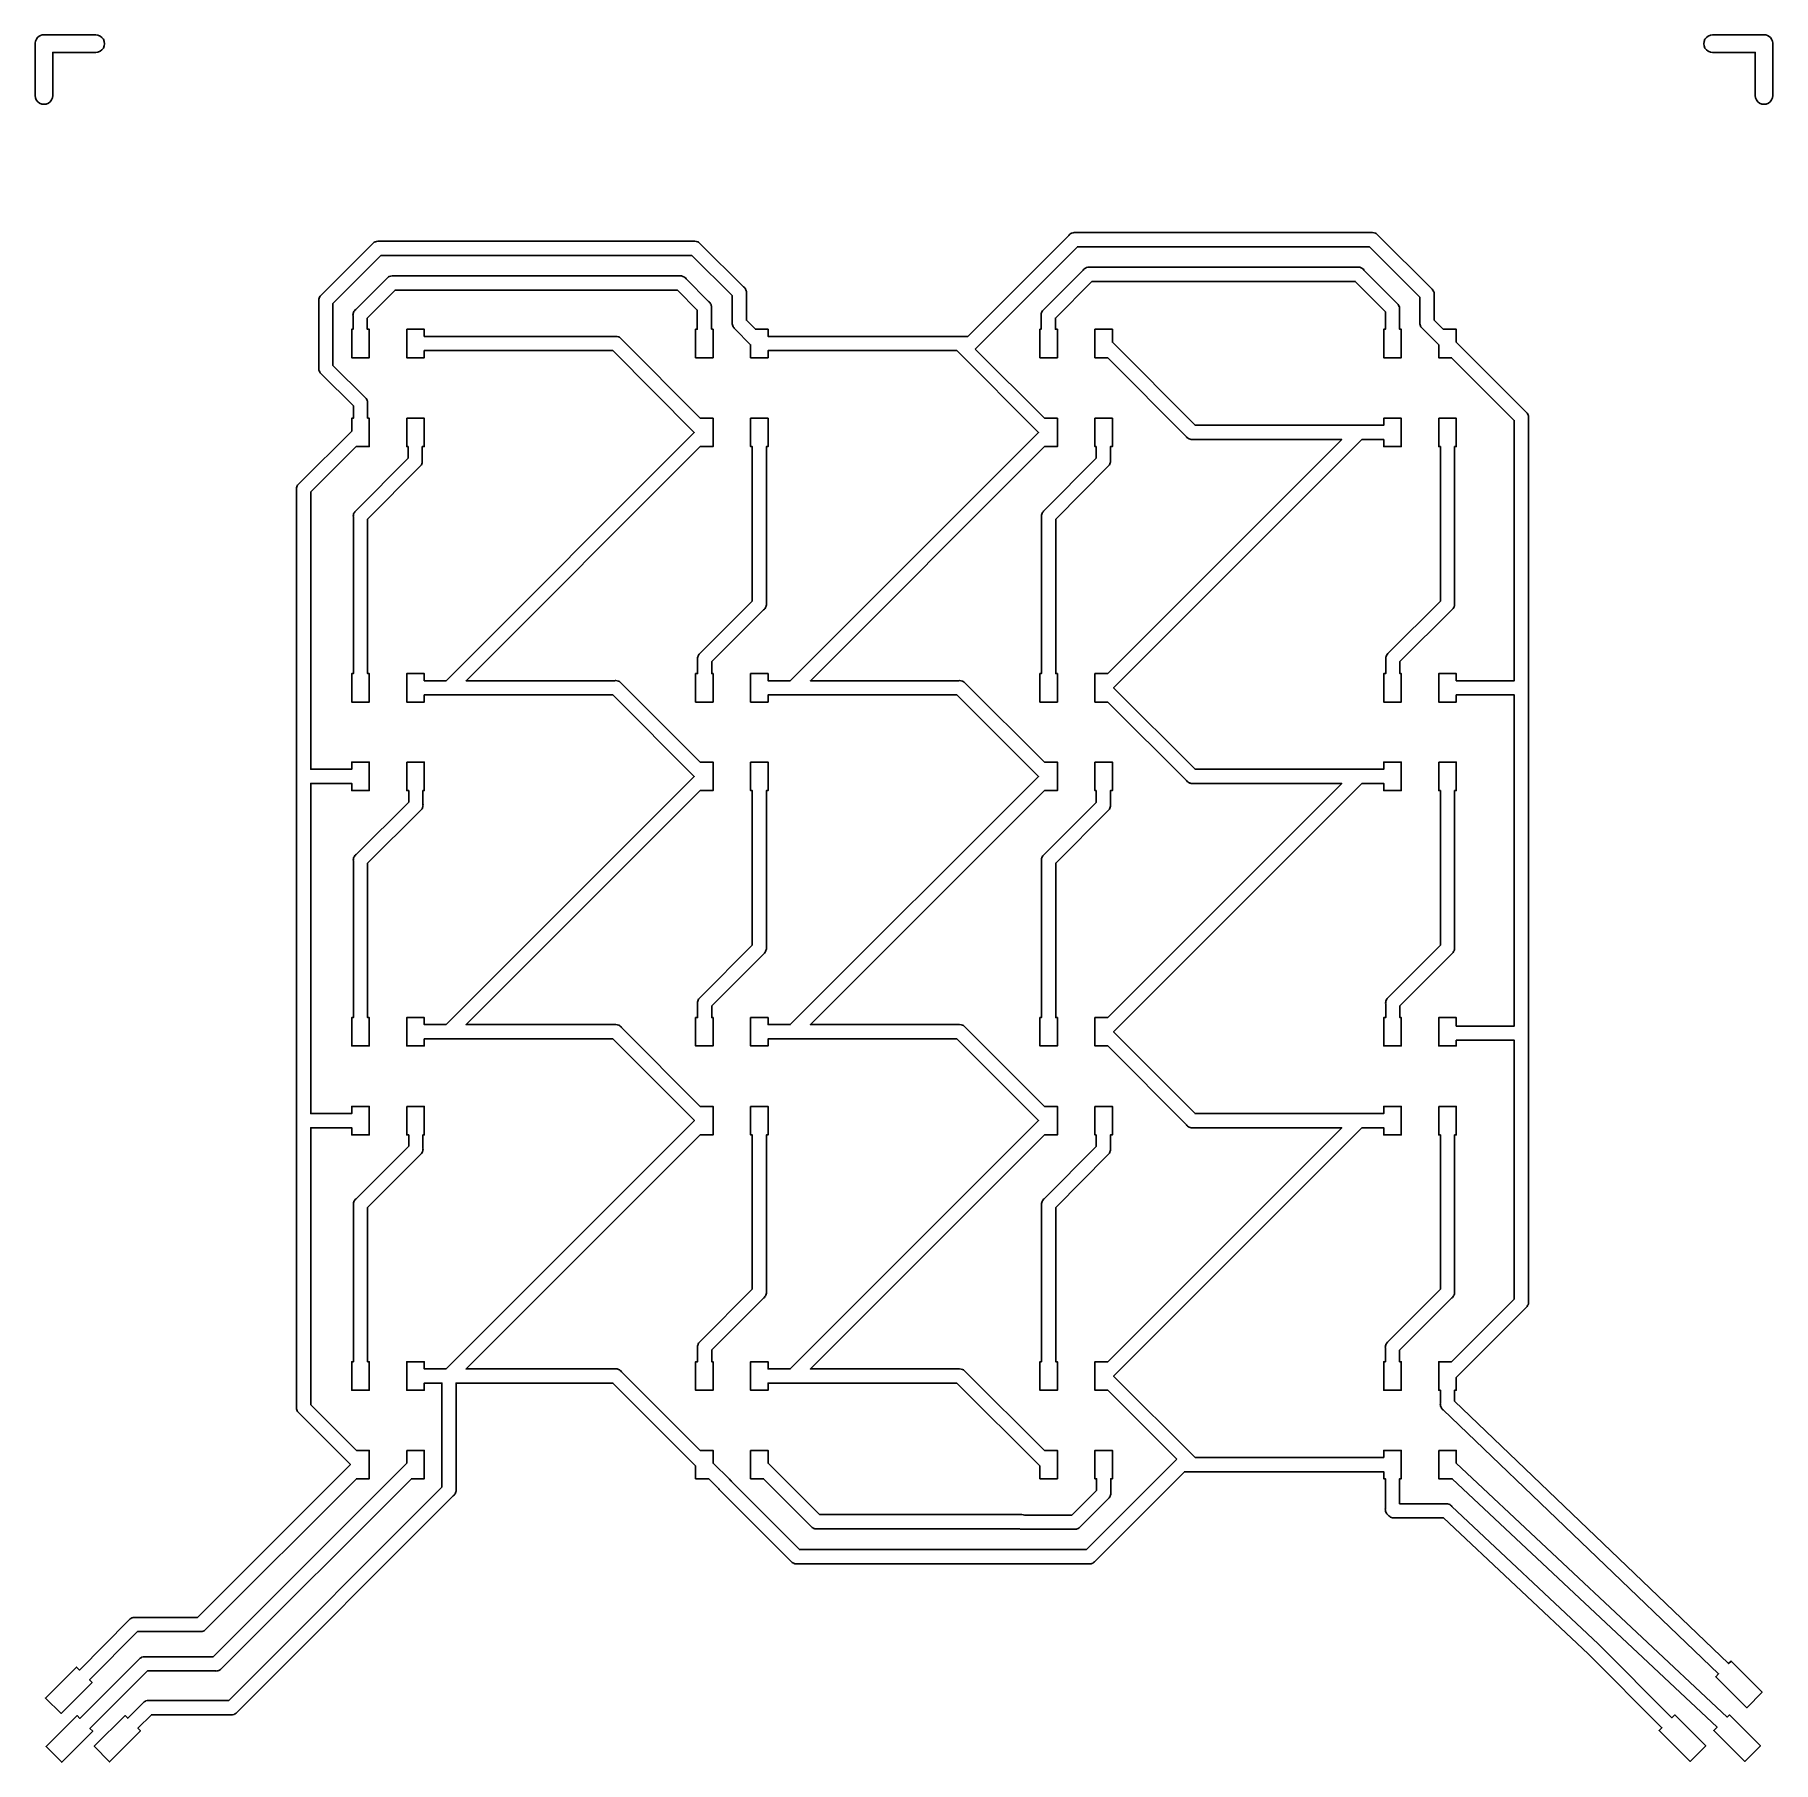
# Model space of a CAD drawing. Extents: x 54 to 155, y 99 to 199.
import ezdxf

# ---------------------------------------------------------------- set-up
doc = ezdxf.new("R2010")
doc.units = 0
doc.layers.add('WS2812B_4x4_32mil', color=7, linetype='CONTINUOUS')

msp = doc.modelspace()

# ---------------------------------------------------------------- linework, layer by layer
at = {"layer": 'WS2812B_4x4_32mil', "color": 7}
for points in [[(54.940831, 199.023179)], [(154.889768, 199.023179)], [(114.820896, 187.537058)], [(75.175772, 185.018347)], [(115.667872, 185.526328)], [(135.99583, 116.783754), (135.99583, 115.132693), (136.780796, 115.132693), (152.174688, 100.706184), (151.975732, 100.507228), (153.774589, 98.708374), (154.685128, 99.618395), (152.885755, 101.417768), (152.758631, 101.290643), (137.011788, 116.047366), (137.011788, 116.783754), (135.99583, 116.783754)]]:
    msp.add_lwpolyline(points, close=True, dxfattribs=at)
for points in [[(154.814319, 199.015942), (151.913205, 199.015942)], [(54.440604, 198.427866), (54.440604, 195.502461)], [(55.456562, 195.502461), (55.456562, 197.999985), (57.954083, 197.999985)], [(151.913205, 197.999985), (154.389538, 197.999985), (154.389538, 195.502461)], [(92.712686, 187.024944), (74.419228, 187.024944)], [(114.494818, 187.369625), (108.625926, 181.500733)], [(132.082891, 187.532923), (114.889626, 187.532923)], [(135.566917, 184.280408), (132.478732, 187.368593)], [(74.023903, 186.86113), (71.081964, 183.919707)], [(73.590855, 177.972784), (71.744457, 179.8197), (71.744457, 183.414829), (74.5293, 186.199672), (92.603648, 186.199672), (94.943039, 183.878882)], [(95.605016, 184.385313), (93.105425, 186.864747)], [(109.129769, 180.837208), (115.000212, 186.70765), (131.972303, 186.70765), (134.905974, 183.77398), (134.905974, 182.334792)], [(91.867776, 185.014214), (75.2445, 185.014214)], [(131.257619, 185.522193), (115.736603, 185.522193)], [(133.559803, 183.430331), (131.652943, 185.357863)], [(72.908727, 182.68619), (72.908727, 181.913628), (72.834313, 181.913628), (72.834313, 180.262565), (73.850271, 180.262565), (73.850271, 181.913628), (73.733999, 181.913628), (73.733999, 182.567853), (75.355088, 184.188942), (91.755638, 184.188942), (92.911123, 183.033456), (92.911123, 181.913628), (92.816037, 181.913628), (92.816037, 180.262565), (93.831995, 180.262565), (93.831995, 181.913628), (93.736396, 181.913628)], [(74.849692, 184.850916), (73.070991, 183.072215)], [(108.102958, 181.500733), (97.028183, 181.500733), (97.028183, 181.913628), (96.287662, 181.913628), (95.76883, 182.442279), (95.76883, 184.00394)], [(112.892332, 182.68619), (112.892332, 181.913628), (112.818434, 181.913628), (112.818434, 180.262565), (113.834391, 180.262565), (113.834391, 181.913628), (113.71812, 181.913628), (113.71812, 182.567853), (115.846672, 184.69692), (131.145996, 184.69692), (132.894728, 182.92907), (132.894728, 181.913628), (132.799642, 181.913628), (132.799642, 180.262565), (133.815602, 180.262565), (133.815602, 181.913628), (133.720517, 181.913628), (133.720517, 183.037591)], [(70.918666, 183.533685), (70.918666, 179.706011)], [(76.030501, 181.913628), (76.030501, 180.262565), (77.046458, 180.262565), (77.046458, 180.674944), (88.00858, 180.674944), (92.740589, 175.923814), (78.315114, 161.498336), (77.046458, 161.498336), (77.046458, 161.910716), (76.030501, 161.910716), (76.030501, 160.259652), (77.046458, 160.259652), (77.046458, 160.672548), (78.436553, 160.672548)], [(88.122268, 181.500733), (77.046458, 181.500733), (77.046458, 181.913628), (76.030501, 181.913628), (76.030501, 181.913628)], [(95.10272, 181.941534), (96.012225, 181.016008), (96.012225, 180.262565), (97.028183, 180.262565), (97.028183, 180.674944), (107.990823, 180.674944), (112.742469, 175.923295), (98.317511, 161.498336), (97.028183, 161.498336), (97.028183, 161.910716), (96.012225, 161.910716), (96.012225, 160.259652), (97.028183, 160.259652), (97.028183, 160.672548), (98.438949, 160.672548)], [(131.307744, 176.33619), (121.837005, 176.33619), (117.030579, 181.16277), (117.030579, 181.913628), (116.014621, 181.913628), (116.014621, 180.262565), (116.761863, 180.262565), (121.332125, 175.673182)], [(135.067203, 181.940499), (135.99583, 181.011875), (135.99583, 180.262565), (136.745138, 180.262565), (140.38781, 176.619895), (140.38781, 161.498336), (137.011788, 161.498336), (137.011788, 161.910716), (135.99583, 161.910716), (135.99583, 160.259652), (137.011788, 160.259652), (137.011788, 160.672548), (140.38781, 160.672548), (140.38781, 141.432379), (137.011788, 141.432379), (137.011788, 141.929507), (135.99583, 141.929507), (135.99583, 140.278444), (137.011788, 140.278444), (137.011788, 140.606591), (140.38781, 140.606591), (140.38781, 125.569265), (136.745654, 121.927111), (135.99583, 121.927111), (135.99583, 120.276048), (136.090916, 120.276048), (136.090916, 119.531907)], [(141.051335, 177.124257), (137.011788, 181.163804), (137.011788, 181.913628), (136.261964, 181.913628), (135.731247, 182.444345)], [(71.080414, 179.315854), (72.929912, 177.466871), (72.929912, 176.74857), (72.834313, 176.74857), (72.834313, 176.000294), (69.792121, 172.977223)], [(64.384183, 106.415914), (73.100963, 115.132693), (73.850271, 115.132693), (73.850271, 116.783754), (73.100447, 116.783754), (70.453063, 119.431138), (70.453063, 135.526797), (72.834313, 135.526797), (72.834313, 135.113902), (73.850271, 135.113902), (73.850271, 136.764963), (72.834313, 136.764963), (72.834313, 136.35207), (70.453063, 136.35207), (70.453063, 155.529194), (72.834313, 155.529194), (72.834313, 155.116298), (73.850271, 155.116298), (73.850271, 156.767359), (72.834313, 156.767359), (72.834313, 156.354466), (70.453063, 156.354466), (70.453063, 172.470276), (73.097346, 175.097507), (73.850271, 175.097507), (73.850271, 176.74857), (73.755187, 176.74857)], [(76.030501, 176.74857), (76.030501, 175.097507), (76.104912, 175.097507), (76.104912, 174.421062), (73.09166, 171.388173)], [(76.930187, 174.311509), (76.930187, 175.097507), (77.046458, 175.097507), (77.046458, 176.74857), (76.030501, 176.74857), (76.030501, 176.74857)], [(88.121234, 161.498336), (79.482485, 161.498336), (93.081655, 175.097507), (93.831995, 175.097507), (93.831995, 176.74857), (93.084238, 176.74857)], [(96.012225, 176.74857), (96.012225, 175.097507), (96.107308, 175.097507), (96.107308, 166.124412)], [(96.932584, 166.012789), (96.932584, 175.097507), (97.028183, 175.097507), (97.028183, 176.74857), (96.012225, 176.74857), (96.012225, 176.74857)], [(108.102958, 161.498336), (99.485397, 161.498336), (113.084567, 175.097507), (113.834391, 175.097507), (113.834391, 176.74857), (113.085083, 176.74857)], [(116.014621, 176.74857), (116.014621, 175.097507), (116.08852, 175.097507), (116.08852, 174.421062), (113.075265, 171.388173)], [(116.914308, 174.308408), (116.914308, 175.097507), (117.030579, 175.097507), (117.030579, 176.74857), (116.014621, 176.74857), (116.014621, 176.74857)], [(131.305678, 156.354466), (121.837005, 156.354466), (117.106544, 161.085443), (131.531502, 175.510402), (132.799642, 175.510402), (132.799642, 175.097507), (133.815602, 175.097507), (133.815602, 176.74857), (132.799642, 176.74857), (132.799642, 176.33619), (131.417816, 176.33619)], [(135.99583, 176.74857), (135.99583, 175.097507), (136.090916, 175.097507), (136.090916, 166.124412), (133.079212, 163.112191)], [(136.916704, 166.012789), (136.916704, 175.097507), (137.011788, 175.097507), (137.011788, 176.74857), (135.99583, 176.74857), (135.99583, 176.74857)], [(121.729, 175.510402), (130.363616, 175.510402), (116.763929, 161.910716), (116.014621, 161.910716), (116.014621, 160.259652), (116.764445, 160.259652)], [(72.929912, 170.991298), (72.929912, 161.910716), (72.834313, 161.910716), (72.834313, 160.259652), (73.850271, 160.259652), (73.850271, 161.910716), (73.755187, 161.910716), (73.755187, 170.884845), (76.769471, 173.918767)], [(69.627791, 172.578282), (69.627791, 155.96741)], [(112.91352, 170.991298), (112.91352, 161.910716), (112.818434, 161.910716), (112.818434, 160.259652), (113.834391, 160.259652), (113.834391, 161.910716), (113.739308, 161.910716), (113.739308, 170.885361)], [(132.915916, 162.72617), (132.915916, 161.910716), (132.799642, 161.910716), (132.799642, 160.259652), (133.815602, 160.259652), (133.815602, 161.910716), (133.741704, 161.910716), (133.741704, 162.607829), (136.753406, 165.619534)], [(92.932309, 162.72617), (92.932309, 161.910716), (92.816037, 161.910716), (92.816037, 160.259652), (93.831995, 160.259652), (93.831995, 161.910716), (93.757584, 161.910716), (93.757584, 162.607829)], [(78.531639, 160.672548), (88.009614, 160.672548), (92.740589, 155.941571), (78.315114, 141.516612), (77.046458, 141.516612), (77.046458, 141.929507), (76.030501, 141.929507), (76.030501, 140.278444), (77.046458, 140.278444), (77.046458, 140.691339), (78.434486, 140.691339)], [(88.118651, 141.516612), (79.481969, 141.516612), (93.081655, 155.116298), (93.831995, 155.116298), (93.831995, 156.767359), (93.081655, 156.767359), (88.514492, 161.335041)], [(98.534035, 160.672548), (107.991338, 160.672548), (112.741953, 155.941055), (98.317511, 141.516612), (97.028183, 141.516612), (97.028183, 141.929507), (96.012225, 141.929507), (96.012225, 140.278444), (97.028183, 140.278444), (97.028183, 140.691339), (98.436883, 140.691339)], [(141.213598, 141.085629), (141.213598, 160.86685)], [(76.030501, 156.767359), (76.030501, 155.116298), (76.147288, 155.116298), (76.147288, 154.44192), (73.095795, 151.410065)], [(76.97256, 154.32875), (76.97256, 155.116298), (77.046458, 155.116298), (77.046458, 156.767359), (76.030501, 156.767359), (76.030501, 156.767359)], [(96.012225, 156.767359), (96.012225, 155.116298), (96.107308, 155.116298), (96.107308, 146.142169), (93.094056, 143.109279)], [(96.932584, 146.032615), (96.932584, 155.116298), (97.028183, 155.116298), (97.028183, 156.767359), (96.012225, 156.767359), (96.012225, 156.767359)], [(108.102958, 141.516612), (99.484881, 141.516612), (113.084567, 155.116298), (113.834391, 155.116298), (113.834391, 156.767359), (113.082501, 156.767359)], [(116.014621, 156.767359), (116.014621, 155.116298), (116.08852, 155.116298), (116.08852, 154.4197)], [(116.914308, 154.307562), (116.914308, 155.116298), (117.030579, 155.116298), (117.030579, 156.767359), (116.014621, 156.767359), (116.014621, 156.767359)], [(131.307744, 136.35207), (121.837521, 136.35207), (117.105512, 141.1032), (131.531502, 155.529194), (132.799642, 155.529194), (132.799642, 155.116298), (133.815602, 155.116298), (133.815602, 156.767359), (132.799642, 156.767359), (132.799642, 156.354466), (131.420914, 156.354466)], [(135.99583, 156.767359), (135.99583, 155.116298), (136.090916, 155.116298), (136.090916, 146.142169), (133.077661, 143.109279)], [(136.916704, 146.029514), (136.916704, 155.116298), (137.011788, 155.116298), (137.011788, 156.767359), (135.99583, 156.767359), (135.99583, 156.767359)], [(69.627791, 155.868191), (69.627791, 136.084385)], [(121.718665, 155.529194), (130.364131, 155.529194), (116.764445, 141.929507), (116.014621, 141.929507), (116.014621, 140.278444), (116.762379, 140.278444)], [(72.929912, 151.009571), (72.929912, 141.929507), (72.834313, 141.929507), (72.834313, 140.278444), (73.850271, 140.278444), (73.850271, 141.929507), (73.755187, 141.929507), (73.755187, 150.901568), (76.80823, 153.934976)], [(112.91352, 151.02094), (112.91352, 141.929507), (112.818434, 141.929507), (112.818434, 140.278444), (113.834391, 140.278444), (113.834391, 141.929507), (113.739308, 141.929507), (113.739308, 150.902602), (116.751526, 153.91482)], [(92.932309, 142.712404), (92.932309, 141.929507), (92.816037, 141.929507), (92.816037, 140.278444), (93.831995, 140.278444), (93.831995, 141.929507), (93.757584, 141.929507), (93.757584, 142.606468), (96.769801, 145.638323)], [(132.915916, 142.712404), (132.915916, 141.929507), (132.799642, 141.929507), (132.799642, 140.278444), (133.815602, 140.278444), (133.815602, 141.929507), (133.741704, 141.929507), (133.741704, 142.606468), (136.754957, 145.639357)], [(78.531639, 140.691339), (88.00858, 140.691339), (92.741107, 135.940209), (78.315114, 121.514216), (77.046458, 121.514216), (77.046458, 121.927111), (76.030501, 121.927111), (76.030501, 120.276048), (77.046458, 120.276048), (77.046458, 120.688943), (78.073269, 120.688943), (78.073269, 114.64745), (65.699863, 102.252859)], [(88.121234, 121.514216), (79.481969, 121.514216), (93.081655, 135.113902), (93.831995, 135.113902), (93.831995, 136.764963), (93.084238, 136.764963), (88.516042, 141.351247)], [(98.534035, 140.691339), (107.990823, 140.691339), (112.742469, 135.93969), (98.317511, 121.514216), (97.028183, 121.514216), (97.028183, 121.927111), (96.012225, 121.927111), (96.012225, 120.276048), (97.028183, 120.276048), (97.028183, 120.688943), (98.436883, 120.688943)], [(141.213598, 125.457126), (141.213598, 140.954888)], [(76.030501, 136.764963), (76.030501, 135.113902), (76.147288, 135.113902), (76.147288, 134.459161)], [(76.97256, 134.347541), (76.97256, 135.113902), (77.046458, 135.113902), (77.046458, 136.764963), (76.030501, 136.764963), (76.030501, 136.764963)], [(96.012225, 136.764963), (96.012225, 135.113902), (96.107308, 135.113902), (96.107308, 126.140807)], [(96.932584, 126.028669), (96.932584, 135.113902), (97.028183, 135.113902), (97.028183, 136.764963), (96.012225, 136.764963), (96.012225, 136.764963)], [(108.101926, 121.514216), (99.484881, 121.514216), (113.084567, 135.113902), (113.834391, 135.113902), (113.834391, 136.764963), (113.084567, 136.764963)], [(116.014621, 136.764963), (116.014621, 135.113902), (116.08852, 135.113902), (116.08852, 134.436942)], [(116.914308, 134.324285), (116.914308, 135.113902), (117.030579, 135.113902), (117.030579, 136.764963), (116.014621, 136.764963), (116.014621, 136.764963)], [(136.378753, 113.682652), (133.720517, 113.682652), (133.720517, 115.132693), (133.815602, 115.132693), (133.815602, 116.783754), (132.799642, 116.783754), (132.799642, 116.370861), (121.837005, 116.370861), (117.106028, 121.10132), (131.531502, 135.526797), (132.799642, 135.526797), (132.799642, 135.113902), (133.815602, 135.113902), (133.815602, 136.764963), (132.799642, 136.764963), (132.799642, 136.35207), (131.420914, 136.35207)], [(135.99583, 136.764963), (135.99583, 135.113902), (136.090916, 135.113902), (136.090916, 126.140807), (133.057508, 123.107399)], [(136.916704, 126.028669), (136.916704, 135.113902), (137.011788, 135.113902), (137.011788, 136.764963), (135.99583, 136.764963), (135.99583, 136.764963)], [(69.627791, 135.969665), (69.627791, 119.32055)], [(121.731069, 135.526797), (130.364131, 135.526797), (116.764445, 121.927111), (116.014621, 121.927111), (116.014621, 120.276048), (116.764445, 120.276048), (120.772986, 116.266991)], [(72.929912, 131.018543), (72.929912, 121.927111), (72.834313, 121.927111), (72.834313, 120.276048), (73.850271, 120.276048), (73.850271, 121.927111), (73.755187, 121.927111), (73.755187, 130.900206), (76.809781, 133.954283)], [(112.91352, 131.007177), (112.91352, 121.927111), (112.818434, 121.927111), (112.818434, 120.276048), (113.834391, 120.276048), (113.834391, 121.927111), (113.739308, 121.927111), (113.739308, 130.901756)], [(132.894728, 122.721377), (132.894728, 121.927111), (132.799642, 121.927111), (132.799642, 120.276048), (133.815602, 120.276048), (133.815602, 121.927111), (133.720517, 121.927111), (133.720517, 122.602521), (136.755991, 125.637995)], [(136.260413, 119.133482), (152.258402, 103.802635), (152.092521, 103.632619), (153.891378, 101.833764), (154.78073, 102.743785), (152.981357, 104.543158), (152.834595, 104.393296), (136.916704, 119.647662), (136.916704, 120.276048), (137.011788, 120.276048), (137.011788, 121.025874), (141.050819, 125.064903)], [(92.932309, 122.742046), (92.932309, 121.927111), (92.816037, 121.927111), (92.816037, 120.276048), (93.831995, 120.276048), (93.831995, 121.927111), (93.757584, 121.927111), (93.757584, 122.623709)], [(94.776642, 115.10892), (93.831995, 116.037031), (93.831995, 116.783754), (93.081655, 116.783754), (88.514492, 121.351436)], [(78.898542, 114.53583), (78.898542, 120.688943), (88.009614, 120.688943), (92.816037, 115.882001), (92.816037, 115.132693), (93.575164, 115.132693), (94.165309, 114.553401)], [(98.539718, 120.688943), (107.991338, 120.688943), (112.818434, 115.880967), (112.818434, 115.132693), (113.834391, 115.132693), (113.834391, 116.783754), (113.081983, 116.783754)], [(69.79057, 118.92626), (72.758864, 115.957966), (63.878786, 107.078404)], [(76.030501, 116.783754), (76.030501, 116.033414), (64.789326, 104.792756), (60.847963, 104.792756)], [(65.293688, 104.129231), (76.29715, 115.132693), (77.046458, 115.132693), (77.046458, 116.783754), (76.030501, 116.783754), (76.030501, 116.783754)], [(120.718209, 116.208079), (115.52628, 111.015631), (98.849778, 111.015631), (94.897049, 114.968363)], [(96.012225, 116.783754), (96.012225, 115.132693), (96.761533, 115.132693), (99.509686, 112.385056)], [(111.715142, 113.047549), (100.014048, 113.047549), (97.028183, 116.033414), (97.028183, 116.783754), (96.012225, 116.783754), (96.012225, 116.783754)], [(116.935496, 114.344627), (116.935496, 115.132693), (117.030579, 115.132693), (117.030579, 116.783754), (116.014621, 116.783754), (116.014621, 115.132693), (116.109705, 115.132693), (116.109705, 114.456765), (114.679301, 113.026361), (111.927015, 113.026361)], [(116.030123, 110.352106), (121.22309, 115.54507), (121.622031, 115.54507)], [(121.718149, 115.54507), (132.799642, 115.54507), (132.799642, 115.132693), (132.894728, 115.132693), (132.894728, 113.412386)], [(94.28158, 114.416974), (98.345932, 110.352106)], [(66.203709, 101.58985), (78.735243, 114.142056)], [(115.184698, 112.364387), (116.772198, 113.952403)], [(145.253145, 105.548265), (136.766842, 113.529173)], [(133.056473, 113.02171), (133.059058, 113.019128)], [(133.447665, 112.85738), (136.276434, 112.85738), (144.679021, 104.955535), (148.964546, 100.669494), (148.801766, 100.506196), (150.600623, 98.707339), (151.51116, 99.61736), (149.711787, 101.416733), (149.548492, 101.253438), (145.273299, 105.528628)], [(59.884197, 106.91459), (57.005822, 104.020194), (56.832705, 104.189175), (55.033332, 102.390318), (55.943353, 101.500966), (57.742726, 103.300342), (57.596483, 103.443484), (60.390628, 106.253131)], [(60.457806, 104.631008), (57.038376, 101.211062), (56.875081, 101.37436), (55.075708, 99.574987), (55.985729, 98.664964), (57.785102, 100.463821), (57.621804, 100.627119), (60.961652, 103.966967)], [(60.690351, 102.090595), (59.821671, 101.221397), (59.668707, 101.37436), (57.86985, 99.596175), (58.758686, 98.686151), (60.558059, 100.485008), (60.405096, 100.637972), (61.194197, 101.427071), (65.819235, 101.427071)]]:
    msp.add_lwpolyline(points, dxfattribs=at)
for points in [[(54.940831, 199.023179), (54.810933, 199.020891), (54.686846, 198.968926), (54.594081, 198.877968)], [(55.031266, 199.015942), (55.001397, 199.021047), (54.971131, 199.023468), (54.940831, 199.023179)], [(57.954083, 199.015942), (57.954083, 199.015942), (55.031266, 199.015942), (55.031266, 199.015942)], [(58.401187, 198.764454), (58.308523, 198.922893), (58.137605, 199.019032), (57.954083, 199.015942)], [(151.913205, 199.015942), (151.729684, 199.019032), (151.558766, 198.922893), (151.466101, 198.764454)], [(154.889768, 199.023179), (154.864473, 199.022649), (154.839253, 199.02023), (154.814319, 199.015942)], [(155.267521, 198.862982), (155.169726, 198.967115), (155.032608, 199.025264), (154.889768, 199.023179)], [(54.579095, 198.863497), (54.466524, 198.748428), (54.415146, 198.586817), (54.440604, 198.427866)], [(54.594081, 198.877968), (54.588988, 198.873247), (54.583991, 198.868423), (54.579095, 198.863497)], [(57.954083, 197.999985), (58.137605, 197.996896), (58.308523, 198.093034), (58.401187, 198.251474)], [(58.401187, 198.251474), (58.493851, 198.409913), (58.493851, 198.606014), (58.401187, 198.764454)], [(151.466101, 198.764454), (151.373437, 198.606014), (151.373437, 198.409913), (151.466101, 198.251474)], [(151.466101, 198.251474), (151.558766, 198.093034), (151.729684, 197.996896), (151.913205, 197.999985)], [(155.405499, 198.42218), (155.432817, 198.582736), (155.381508, 198.746657), (155.267521, 198.862982)], [(155.405499, 195.502461), (155.405499, 195.502461), (155.405499, 198.42218), (155.405499, 198.42218)], [(54.440604, 195.502461), (54.437515, 195.31894), (54.533654, 195.148021), (54.692093, 195.055357)], [(54.692093, 195.055357), (54.850533, 194.962693), (55.046634, 194.962693), (55.205073, 195.055357)], [(55.205073, 195.055357), (55.363513, 195.148021), (55.459651, 195.31894), (55.456562, 195.502461)], [(154.389538, 195.502461), (154.386478, 195.318958), (154.482624, 195.148069), (154.641051, 195.055423)], [(154.641051, 195.055423), (154.799479, 194.962777), (154.995558, 194.962777), (155.153986, 195.055423)], [(155.153986, 195.055423), (155.312414, 195.148069), (155.408559, 195.318958), (155.405499, 195.502461)], [(74.190303, 186.991355), (74.124477, 186.963118), (74.067132, 186.91824), (74.023903, 186.86113)], [(74.190818, 186.991871), (74.190646, 186.991699), (74.190474, 186.991527), (74.190303, 186.991355)], [(74.207871, 186.998589), (74.202138, 186.996476), (74.196452, 186.994236), (74.190818, 186.991871)], [(74.3505, 187.029077), (74.301524, 187.027461), (74.253227, 187.017137), (74.207871, 186.998589)], [(74.419228, 187.024944), (74.396474, 187.028233), (74.373484, 187.029616), (74.3505, 187.029077)], [(92.767463, 187.029077), (92.749132, 187.028917), (92.730833, 187.027536), (92.712686, 187.024944)], [(92.937478, 186.992903), (92.884016, 187.016892), (92.82606, 187.029223), (92.767463, 187.029077)], [(93.105425, 186.864747), (93.061507, 186.92131), (93.003629, 186.965475), (92.937478, 186.992903)], [(114.659666, 187.499334), (114.594465, 187.471013), (114.537682, 187.426334), (114.494818, 187.369625)], [(114.662249, 187.500366), (114.661387, 187.500025), (114.660526, 187.499681), (114.659666, 187.499334)], [(114.678269, 187.506568), (114.672887, 187.504612), (114.667545, 187.502544), (114.662249, 187.500366)], [(114.820896, 187.537058), (114.771921, 187.535441), (114.723625, 187.525116), (114.678269, 187.506568)], [(114.889626, 187.532923), (114.866871, 187.536213), (114.843881, 187.537596), (114.820896, 187.537058)], [(132.139218, 187.537058), (132.12037, 187.536967), (132.101551, 187.535586), (132.082891, 187.532923)], [(132.312851, 187.498815), (132.258439, 187.524024), (132.199187, 187.537074), (132.139218, 187.537058)], [(132.478732, 187.368593), (132.435646, 187.425631), (132.378487, 187.470503), (132.312851, 187.498815)], [(75.01454, 184.980625), (74.949339, 184.952304), (74.892556, 184.907625), (74.849692, 184.850916)], [(75.017125, 184.981657), (75.016263, 184.981316), (75.015401, 184.980972), (75.01454, 184.980625)], [(75.033143, 184.987859), (75.027762, 184.985903), (75.022421, 184.983835), (75.017125, 184.981657)], [(75.175772, 185.018347), (75.126796, 185.01673), (75.0785, 185.006407), (75.033143, 184.987859)], [(75.2445, 185.014214), (75.221746, 185.017503), (75.198757, 185.018886), (75.175772, 185.018347)], [(91.922553, 185.018347), (91.904222, 185.018187), (91.885923, 185.016806), (91.867776, 185.014214)], [(92.074998, 184.988893), (92.026503, 185.008265), (91.974773, 185.01826), (91.922553, 185.018347)], [(92.076548, 184.988375), (92.076032, 184.988549), (92.075515, 184.988722), (92.074998, 184.988893)], [(92.078099, 184.987859), (92.077582, 184.988032), (92.077065, 184.988204), (92.076548, 184.988375)], [(92.261032, 184.851434), (92.214085, 184.913196), (92.150684, 184.960477), (92.078099, 184.987859)], [(115.340244, 185.357344), (115.340244, 185.357344), (113.054595, 183.072215), (113.054595, 183.072215)], [(115.527828, 185.496872), (115.453161, 185.469411), (115.38802, 185.420958), (115.340244, 185.357344)], [(115.667872, 185.526328), (115.619832, 185.524738), (115.572438, 185.51477), (115.527828, 185.496872)], [(115.736603, 185.522193), (115.713847, 185.525483), (115.690857, 185.526866), (115.667872, 185.526328)], [(131.316012, 185.526328), (131.296474, 185.526333), (131.276961, 185.524951), (131.257619, 185.522193)], [(131.487579, 185.488085), (131.433799, 185.513003), (131.375284, 185.526046), (131.316012, 185.526328)], [(131.652943, 185.357863), (131.610001, 185.41483), (131.553027, 185.459697), (131.487579, 185.488085)], [(71.081964, 183.919707), (71.015421, 183.868987), (70.965862, 183.799243), (70.939854, 183.719719)], [(93.573098, 183.538852), (93.573098, 183.538852), (92.261032, 184.851434), (92.261032, 184.851434)], [(94.943039, 183.878882), (94.943039, 183.878882), (94.943039, 182.330656), (94.943039, 182.330656)], [(95.74299, 184.199276), (95.715695, 184.273185), (95.667819, 184.337739), (95.605016, 184.385313)], [(95.76883, 184.00394), (95.776111, 184.070183), (95.767245, 184.137204), (95.74299, 184.199276)], [(135.706442, 184.091273), (135.679243, 184.166506), (135.63077, 184.232215), (135.566917, 184.280408)], [(135.731247, 183.893868), (135.739197, 183.960708), (135.730681, 184.028478), (135.706442, 184.091273)], [(135.731247, 182.444345), (135.731247, 182.444345), (135.731247, 183.893868), (135.731247, 183.893868)], [(70.939854, 183.719719), (70.918635, 183.660149), (70.911386, 183.596501), (70.918666, 183.533685)], [(72.933532, 182.884628), (72.909124, 182.821515), (72.900606, 182.753369), (72.908727, 182.68619)], [(72.935598, 182.89083), (72.934893, 182.888768), (72.934204, 182.8867), (72.933532, 182.884628)], [(72.938699, 182.898582), (72.937639, 182.896008), (72.936606, 182.893424), (72.935598, 182.89083)], [(73.070991, 183.072215), (73.012112, 183.027256), (72.966417, 182.967282), (72.938699, 182.898582)], [(93.712623, 183.347133), (93.685865, 183.423309), (93.637355, 183.489966), (93.573098, 183.538852)], [(93.736396, 183.150762), (93.744504, 183.217178), (93.736345, 183.28457), (93.712623, 183.347133)], [(93.736396, 181.913628), (93.736396, 181.913628), (93.736396, 183.150762), (93.736396, 183.150762)], [(112.91352, 182.872743), (112.892221, 182.813012), (112.884971, 182.749176), (112.892332, 182.68619)], [(113.054595, 183.072215), (112.98852, 183.021482), (112.93934, 182.951945), (112.91352, 182.872743)], [(133.686928, 183.266517), (133.659181, 183.331048), (133.615426, 183.387432), (133.559803, 183.430331)], [(133.688478, 183.263416), (133.687966, 183.264452), (133.687449, 183.265485), (133.686928, 183.266517)], [(133.690029, 183.259799), (133.689518, 183.261007), (133.689001, 183.262213), (133.688478, 183.263416)], [(133.720517, 183.037591), (133.731057, 183.113055), (133.720505, 183.189963), (133.690029, 183.259799)], [(94.943039, 182.330656), (94.933895, 182.260082), (94.943153, 182.188342), (94.969912, 182.1224)], [(94.969912, 182.1224), (94.971072, 182.11894), (94.972278, 182.115494), (94.973529, 182.112066)], [(94.973529, 182.112066), (94.974042, 182.11103), (94.974559, 182.109996), (94.97508, 182.108965)], [(94.97508, 182.108965), (95.00244, 182.04306), (95.046417, 181.985374), (95.10272, 181.941534)], [(134.905974, 182.334792), (134.895676, 182.261421), (134.905315, 182.18663), (134.93388, 182.118267)], [(134.93388, 182.118267), (134.935369, 182.114282), (134.93692, 182.11032), (134.938531, 182.106382)], [(134.938531, 182.106382), (134.938872, 182.10552), (134.939216, 182.104658), (134.939563, 182.103797)], [(134.939563, 182.103797), (134.96753, 182.039395), (135.011461, 181.983191), (135.067203, 181.940499)], [(88.177045, 181.504868), (88.158715, 181.504707), (88.140415, 181.503326), (88.122268, 181.500733)], [(88.326389, 181.475928), (88.27883, 181.494743), (88.228189, 181.504557), (88.177045, 181.504868)], [(88.330006, 181.474896), (88.328802, 181.475246), (88.327596, 181.475589), (88.326389, 181.475928)], [(88.337758, 181.471795), (88.335185, 181.472855), (88.3326, 181.473889), (88.330006, 181.474896)], [(88.515008, 181.336918), (88.469399, 181.397269), (88.408084, 181.443927), (88.337758, 181.471795)], [(93.084238, 176.74857), (93.084238, 176.74857), (88.515008, 181.336918), (88.515008, 181.336918)], [(108.157219, 181.504868), (108.139061, 181.504685), (108.120934, 181.503303), (108.102958, 181.500733)], [(108.211996, 181.500733), (108.193849, 181.503326), (108.175549, 181.504707), (108.157219, 181.504868)], [(108.625926, 181.500733), (108.625926, 181.500733), (108.211996, 181.500733), (108.211996, 181.500733)], [(109.064658, 180.768996), (109.088896, 180.789171), (109.110742, 180.812058), (109.129769, 180.837208)], [(113.085083, 176.74857), (113.085083, 176.74857), (109.064658, 180.768996), (109.064658, 180.768996)], [(70.918666, 179.706011), (70.909279, 179.633947), (70.919083, 179.560682), (70.947088, 179.493622)], [(70.947088, 179.493622), (70.948577, 179.489636), (70.950127, 179.485673), (70.951739, 179.481734)], [(70.951739, 179.481734), (70.952081, 179.480872), (70.952426, 179.480012), (70.952774, 179.479152)], [(70.952774, 179.479152), (70.98074, 179.41475), (71.024672, 179.358545), (71.080414, 179.315854)], [(73.730383, 177.783646), (73.703184, 177.858881), (73.654709, 177.92459), (73.590855, 177.972784)], [(73.755187, 177.586243), (73.763137, 177.653083), (73.754622, 177.720852), (73.730383, 177.783646)], [(73.755187, 176.74857), (73.755187, 176.74857), (73.755187, 177.586243), (73.755187, 177.586243)], [(141.189312, 176.933569), (141.1628, 177.009175), (141.114858, 177.075432), (141.051335, 177.124257)], [(141.213598, 176.74185), (141.220787, 176.806778), (141.212464, 176.872485), (141.189312, 176.933569)], [(131.352186, 176.339807), (131.337318, 176.339403), (131.322482, 176.338196), (131.307744, 176.33619)], [(131.417816, 176.33619), (131.39607, 176.339139), (131.374124, 176.340348), (131.352186, 176.339807)], [(141.213598, 160.961936), (141.213598, 160.961936), (141.213598, 176.74185), (141.213598, 176.74185)], [(121.332125, 175.673182), (121.373998, 175.618487), (121.428892, 175.57514), (121.491806, 175.547092)], [(121.491806, 175.547092), (121.565491, 175.511639), (121.648046, 175.498869), (121.729, 175.510402)], [(76.769471, 173.918767), (76.829062, 173.964648), (76.874985, 174.025938), (76.902282, 174.096016)], [(76.902282, 174.096016), (76.902984, 174.097907), (76.903673, 174.099802), (76.904348, 174.101702)], [(76.904348, 174.102218), (76.930936, 174.168568), (76.93984, 174.240685), (76.930187, 174.311509)], [(76.904348, 174.101702), (76.904348, 174.101874), (76.904348, 174.102046), (76.904348, 174.102218)], [(113.739308, 170.885361), (113.739308, 170.885361), (116.75101, 173.917216), (116.75101, 173.917216)], [(116.75101, 173.917216), (116.809406, 173.961673), (116.854893, 174.020896), (116.882785, 174.088783)], [(116.882785, 174.088783), (116.884753, 174.093056), (116.886648, 174.097364), (116.888469, 174.101702)], [(116.888469, 174.102218), (116.914524, 174.16762), (116.923418, 174.238599), (116.914308, 174.308408)], [(116.888469, 174.101702), (116.888469, 174.101874), (116.888469, 174.102046), (116.888469, 174.102218)], [(69.66293, 172.813925), (69.628311, 172.740538), (69.616089, 172.658576), (69.627791, 172.578282)], [(69.792121, 172.977223), (69.73581, 172.934724), (69.691332, 172.878503), (69.66293, 172.813925)], [(72.96402, 171.224359), (72.930257, 171.151633), (72.918405, 171.070648), (72.929912, 170.991298)], [(73.09166, 171.388173), (73.035848, 171.345337), (72.991911, 171.288948), (72.96402, 171.224359)], [(112.950725, 171.230042), (112.914788, 171.155953), (112.901831, 171.072809), (112.91352, 170.991298)], [(113.075265, 171.388173), (113.021339, 171.346546), (112.978554, 171.292221), (112.950725, 171.230042)], [(96.107308, 166.124412), (96.107308, 166.124412), (93.095091, 163.112191), (93.095091, 163.112191)], [(96.768251, 165.618499), (96.829208, 165.664393), (96.876252, 165.726284), (96.904159, 165.797299)], [(96.904159, 165.797299), (96.905041, 165.799531), (96.905902, 165.80177), (96.906744, 165.804017)], [(96.906744, 165.804017), (96.906917, 165.804534), (96.907089, 165.80505), (96.90726, 165.805568)], [(96.90726, 165.805568), (96.933317, 165.871331), (96.942037, 165.942687), (96.932584, 166.012789)], [(136.753406, 165.619534), (136.813832, 165.665283), (136.860496, 165.726786), (136.888283, 165.797299)], [(136.888283, 165.797299), (136.889163, 165.799531), (136.890024, 165.80177), (136.890865, 165.804017)], [(136.890865, 165.804017), (136.891215, 165.805221), (136.89156, 165.806427), (136.8919, 165.807634)], [(136.8919, 165.807634), (136.917428, 165.87281), (136.925964, 165.943407), (136.916704, 166.012789)], [(93.757584, 162.607829), (93.757584, 162.607829), (96.768251, 165.618499), (96.768251, 165.618499)], [(92.957113, 162.924607), (92.932705, 162.861494), (92.924187, 162.793349), (92.932309, 162.72617)], [(92.959182, 162.930809), (92.958476, 162.928747), (92.957787, 162.92668), (92.957113, 162.924607)], [(92.962283, 162.938559), (92.961223, 162.935986), (92.96019, 162.933403), (92.959182, 162.930809)], [(93.095091, 163.112191), (93.036022, 163.0673), (92.990145, 163.007319), (92.962283, 162.938559)], [(132.937101, 162.912722), (132.915804, 162.852991), (132.908554, 162.789156), (132.915916, 162.72617)], [(133.079212, 163.112191), (133.012753, 163.061609), (132.963202, 162.992057), (132.937101, 162.912722)], [(78.436553, 160.672548), (78.468142, 160.668885), (78.500049, 160.668885), (78.531639, 160.672548)], [(88.17601, 161.502472), (88.15768, 161.502311), (88.139381, 161.50093), (88.121234, 161.498336)], [(88.326389, 161.473532), (88.278507, 161.492473), (88.227503, 161.502289), (88.17601, 161.502472)], [(88.330006, 161.4725), (88.328802, 161.472849), (88.327596, 161.473193), (88.326389, 161.473532)], [(88.332075, 161.471465), (88.331386, 161.471812), (88.330697, 161.472157), (88.330006, 161.4725)], [(88.514492, 161.335041), (88.467685, 161.396725), (88.404473, 161.444), (88.332075, 161.471465)], [(98.438949, 160.672548), (98.470539, 160.668885), (98.502445, 160.668885), (98.534035, 160.672548)], [(108.156703, 161.502472), (108.138717, 161.502266), (108.120764, 161.500884), (108.102958, 161.498336)], [(108.306566, 161.47405), (108.258811, 161.492751), (108.207989, 161.50239), (108.156703, 161.502472)], [(108.311214, 161.4725), (108.309668, 161.473026), (108.308118, 161.473543), (108.306566, 161.47405)], [(108.317416, 161.469915), (108.315356, 161.470793), (108.313289, 161.471655), (108.311214, 161.4725)], [(108.494666, 161.336073), (108.44892, 161.396042), (108.387618, 161.442332), (108.317416, 161.469915)], [(113.082501, 156.767359), (113.082501, 156.767359), (108.494666, 161.336073), (108.494666, 161.336073)], [(141.213598, 160.86685), (141.217261, 160.898439), (141.217261, 160.930346), (141.213598, 160.961936)], [(116.764445, 160.259652), (116.764445, 160.259652), (121.332643, 155.691457), (121.332643, 155.691457)], [(69.627791, 155.96741), (69.623801, 155.934457), (69.623801, 155.901144), (69.627791, 155.868191)], [(121.332643, 155.691457), (121.377601, 155.632579), (121.437576, 155.586884), (121.506276, 155.559166)], [(131.352186, 156.358599), (131.336618, 156.3581), (131.32109, 156.35672), (131.305678, 156.354466)], [(131.420914, 156.354466), (131.39816, 156.357755), (131.375171, 156.359138), (131.352186, 156.358599)], [(121.506276, 155.559166), (121.508849, 155.558106), (121.511432, 155.557072), (121.514026, 155.556065)], [(121.514026, 155.556065), (121.516087, 155.55536), (121.518155, 155.554671), (121.520227, 155.553998)], [(121.520227, 155.553998), (121.58334, 155.52959), (121.651486, 155.521072), (121.718665, 155.529194)], [(76.80823, 153.934976), (76.868771, 153.980516), (76.915612, 154.041838), (76.943623, 154.112226)], [(76.943623, 154.112226), (76.944682, 154.114798), (76.945716, 154.117382), (76.946724, 154.119975)], [(76.946724, 154.119975), (76.947073, 154.12118), (76.947417, 154.122387), (76.947756, 154.123595)], [(76.947756, 154.123595), (76.973284, 154.188771), (76.98182, 154.259368), (76.97256, 154.32875)], [(116.08852, 154.4197), (116.08852, 154.4197), (113.075783, 151.406964), (113.075783, 151.406964)], [(116.751526, 153.91482), (116.811687, 153.960498), (116.858161, 154.021808), (116.885886, 154.092072)], [(116.885886, 154.092072), (116.886767, 154.094304), (116.887628, 154.096543), (116.888469, 154.09879)], [(116.888469, 154.09879), (116.888819, 154.099994), (116.889164, 154.1012), (116.889503, 154.102407)], [(116.889503, 154.102407), (116.915032, 154.167583), (116.923568, 154.23818), (116.914308, 154.307562)], [(72.964536, 151.244182), (72.930295, 151.171048), (72.918257, 151.089478), (72.929912, 151.009571)], [(73.095795, 151.410065), (73.038377, 151.36711), (72.993138, 151.309939), (72.964536, 151.244182)], [(112.934705, 151.207492), (112.913407, 151.147761), (112.906158, 151.083926), (112.91352, 151.02094)], [(113.075783, 151.406964), (113.009707, 151.356232), (112.960526, 151.286695), (112.934705, 151.207492)], [(96.769801, 145.638323), (96.830379, 145.684354), (96.877056, 145.746232), (96.904678, 145.817123)], [(96.904678, 145.817123), (96.933058, 145.885172), (96.942694, 145.959581), (96.932584, 146.032615)], [(136.754957, 145.639357), (136.812233, 145.683366), (136.856958, 145.741633), (136.884666, 145.808339)], [(136.884666, 145.808339), (136.886824, 145.813122), (136.888891, 145.817946), (136.890865, 145.822809)], [(136.890865, 145.823325), (136.91692, 145.888727), (136.925815, 145.959706), (136.916704, 146.029514)], [(136.890865, 145.822809), (136.890865, 145.822981), (136.890865, 145.823153), (136.890865, 145.823325)], [(92.966416, 142.945465), (92.932653, 142.872739), (92.920801, 142.791755), (92.932309, 142.712404)], [(93.094056, 143.109279), (93.038245, 143.066444), (92.994308, 143.010055), (92.966416, 142.945465)], [(132.949505, 142.943915), (132.916219, 142.871598), (132.904554, 142.791199), (132.915916, 142.712404)], [(133.077661, 143.109279), (133.021451, 143.066077), (132.977315, 143.009127), (132.949505, 142.943915)], [(88.177045, 141.520745), (88.157507, 141.520751), (88.137994, 141.51937), (88.118651, 141.516612)], [(88.348093, 141.483023), (88.294432, 141.507688), (88.236103, 141.520552), (88.177045, 141.520745)], [(88.516042, 141.351247), (88.472582, 141.409139), (88.414662, 141.454584), (88.348093, 141.483023)], [(108.157219, 141.520745), (108.139061, 141.520562), (108.120935, 141.519181), (108.102958, 141.516612)], [(108.330852, 141.482504), (108.276439, 141.507712), (108.217187, 141.520761), (108.157219, 141.520745)], [(108.496735, 141.352279), (108.453649, 141.409318), (108.396489, 141.454191), (108.330852, 141.482504)], [(78.434486, 140.691339), (78.466758, 140.687515), (78.499367, 140.687515), (78.531639, 140.691339)], [(98.436883, 140.691339), (98.469154, 140.687515), (98.501764, 140.687515), (98.534035, 140.691339)], [(113.084567, 136.764963), (113.084567, 136.764963), (108.496735, 141.352279), (108.496735, 141.352279)], [(141.213598, 140.954888), (141.220544, 140.998192), (141.220544, 141.042326), (141.213598, 141.085629)], [(116.762379, 140.278444), (116.762379, 140.278444), (121.332125, 135.689577), (121.332125, 135.689577)], [(69.627791, 136.084385), (69.622451, 136.046332), (69.622451, 136.007719), (69.627791, 135.969665)], [(121.332125, 135.689577), (121.374975, 135.633316), (121.431562, 135.589009), (121.496457, 135.560902)], [(121.496457, 135.560902), (121.569644, 135.526838), (121.651212, 135.514981), (121.731069, 135.526797)], [(131.352186, 136.356202), (131.337308, 136.355627), (131.322473, 136.354248), (131.307744, 136.35207)], [(131.420914, 136.35207), (131.39816, 136.355359), (131.375171, 136.356741), (131.352186, 136.356202)], [(76.147288, 134.459161), (76.147288, 134.459161), (73.09321, 131.404568), (73.09321, 131.404568)], [(116.08852, 134.436942), (116.08852, 134.436942), (113.075265, 131.404052), (113.075265, 131.404052)], [(76.809781, 133.954283), (76.870016, 134.000102), (76.916495, 134.061598), (76.944139, 134.132049)], [(76.944139, 134.132049), (76.94502, 134.134281), (76.945882, 134.13652), (76.946724, 134.138767)], [(76.946724, 134.138767), (76.946897, 134.139283), (76.947069, 134.1398), (76.94724, 134.140317)], [(76.94724, 134.140317), (76.973296, 134.206081), (76.982015, 134.277438), (76.97256, 134.347541)], [(113.739308, 130.901756), (113.739308, 130.901756), (116.750494, 133.93258), (116.750494, 133.93258)], [(116.750494, 133.93258), (116.808745, 133.976752), (116.85422, 134.035602), (116.88227, 134.103111)], [(116.88227, 134.103111), (116.884428, 134.107895), (116.886495, 134.112719), (116.888469, 134.117581)], [(116.888469, 134.118097), (116.914523, 134.183499), (116.923418, 134.254477), (116.914308, 134.324285)], [(116.888469, 134.117581), (116.888469, 134.117753), (116.888469, 134.117925), (116.888469, 134.118097)], [(73.09321, 131.404568), (73.033952, 131.359744), (72.987891, 131.299757), (72.959887, 131.230935)], [(113.075265, 131.404052), (113.020434, 131.36189), (112.977076, 131.306626), (112.949175, 131.243336)], [(72.95472, 131.216981), (72.930311, 131.153868), (72.921792, 131.085723), (72.929912, 131.018543)], [(72.956786, 131.223183), (72.956081, 131.221121), (72.955392, 131.219054), (72.95472, 131.216981)], [(72.959887, 131.230935), (72.958827, 131.228361), (72.957793, 131.225777), (72.956786, 131.223183)], [(112.949175, 131.243336), (112.914279, 131.16985), (112.901874, 131.08769), (112.91352, 131.007177)], [(96.107308, 126.140807), (96.107308, 126.140807), (93.095091, 123.129103), (93.095091, 123.129103)], [(93.757584, 122.623709), (93.757584, 122.623709), (96.770836, 125.636961), (96.770836, 125.636961)], [(96.770836, 125.636961), (96.828111, 125.68097), (96.872836, 125.739237), (96.900542, 125.805942)], [(96.900542, 125.805942), (96.931642, 125.875785), (96.942735, 125.952892), (96.932584, 126.028669)], [(136.755991, 125.637995), (136.812153, 125.681548), (136.856118, 125.738863), (136.883631, 125.804392)], [(136.883631, 125.804392), (136.886156, 125.80968), (136.888568, 125.815021), (136.890865, 125.820412)], [(136.890865, 125.820928), (136.917185, 125.886804), (136.926085, 125.958352), (136.916704, 126.028669)], [(136.890865, 125.820412), (136.890865, 125.820584), (136.890865, 125.820756), (136.890865, 125.820928)], [(141.188794, 125.25249), (141.214234, 125.317507), (141.222769, 125.387914), (141.213598, 125.457126)], [(141.050819, 125.064903), (141.110978, 125.11058), (141.157452, 125.171889), (141.185177, 125.242152)], [(141.185177, 125.242152), (141.186058, 125.244384), (141.18692, 125.246623), (141.187762, 125.24887)], [(141.187762, 125.24887), (141.188111, 125.250075), (141.188455, 125.251282), (141.188794, 125.25249)], [(92.955563, 122.936867), (92.932266, 122.874739), (92.92429, 122.807912), (92.932309, 122.742046)], [(92.960214, 122.950302), (92.958587, 122.945851), (92.957036, 122.941372), (92.955563, 122.936867)], [(92.961249, 122.951853), (92.960903, 122.951337), (92.960558, 122.95082), (92.960214, 122.950302)], [(93.095091, 123.129103), (93.035121, 123.083357), (92.988831, 123.022054), (92.961249, 122.951853)], [(132.914881, 122.905344), (132.894327, 122.846338), (132.887436, 122.783434), (132.894728, 122.721377)], [(133.057508, 123.107399), (132.990432, 123.056207), (132.940655, 122.98569), (132.914881, 122.905344)], [(88.17601, 121.518348), (88.15768, 121.518189), (88.139381, 121.516808), (88.121234, 121.514216)], [(88.328455, 121.488895), (88.279961, 121.508267), (88.228231, 121.518262), (88.17601, 121.518348)], [(88.330006, 121.488376), (88.329489, 121.48855), (88.328973, 121.488723), (88.328455, 121.488895)], [(88.331556, 121.48786), (88.33104, 121.488033), (88.330523, 121.488205), (88.330006, 121.488376)], [(88.514492, 121.351436), (88.467545, 121.413198), (88.404143, 121.460479), (88.331556, 121.48786)], [(108.156703, 121.518348), (108.138373, 121.518189), (108.120073, 121.516808), (108.101926, 121.514216)], [(108.326719, 121.481659), (108.273296, 121.505825), (108.215338, 121.518332), (108.156703, 121.518348)], [(108.494666, 121.351952), (108.450943, 121.409084), (108.393048, 121.453797), (108.326719, 121.481659)], [(113.081983, 116.783754), (113.081983, 116.783754), (108.494666, 121.351952), (108.494666, 121.351952)], [(98.436883, 120.688943), (98.471027, 120.684657), (98.505574, 120.684657), (98.539718, 120.688943)], [(69.627791, 119.32055), (69.616626, 119.239884), (69.629571, 119.157717), (69.664996, 119.084391)], [(136.090916, 119.531907), (136.081063, 119.458997), (136.090875, 119.384778), (136.119337, 119.316933)], [(136.119337, 119.316933), (136.121299, 119.311724), (136.123366, 119.306556), (136.125537, 119.301431)], [(136.125537, 119.301431), (136.127048, 119.298311), (136.128599, 119.29521), (136.130188, 119.292128)], [(136.130188, 119.292128), (136.159547, 119.229126), (136.20434, 119.174556), (136.260413, 119.133482)], [(69.664996, 119.084391), (69.693118, 119.022098), (69.736267, 118.967762), (69.79057, 118.92626)], [(120.772986, 116.266991), (120.752853, 116.249184), (120.734507, 116.229453), (120.718209, 116.208079)], [(121.622031, 115.54507), (121.653961, 115.541327), (121.686219, 115.541327), (121.718149, 115.54507)], [(78.735243, 114.142056), (78.792898, 114.185934), (78.837989, 114.244213), (78.865985, 114.311038)], [(78.865985, 114.311038), (78.897644, 114.38145), (78.908924, 114.459329), (78.898542, 114.53583)], [(94.165309, 114.553401), (94.165309, 114.553228), (94.165309, 114.553056), (94.165309, 114.552883)], [(94.165309, 114.552883), (94.193668, 114.499627), (94.233356, 114.453235), (94.28158, 114.416974)], [(94.897049, 114.968363), (94.868069, 115.023725), (94.826899, 115.071786), (94.776642, 115.10892)], [(116.910691, 114.13999), (116.936132, 114.205007), (116.944666, 114.275414), (116.935496, 114.344627)], [(116.772198, 113.952403), (116.832548, 113.998012), (116.879206, 114.059327), (116.907074, 114.129653)], [(116.907074, 114.129653), (116.907955, 114.131884), (116.908815, 114.134124), (116.909657, 114.13637)], [(116.909657, 114.13637), (116.910007, 114.137575), (116.910352, 114.138782), (116.910691, 114.13999)], [(132.894728, 113.412386), (132.88527, 113.340535), (132.894895, 113.267461), (132.922634, 113.20051)], [(132.922634, 113.20051), (132.924283, 113.196176), (132.926006, 113.191869), (132.927801, 113.187593)], [(132.927801, 113.187593), (132.928143, 113.186902), (132.928487, 113.186213), (132.928833, 113.185524)], [(132.928833, 113.185524), (132.956725, 113.120934), (133.000662, 113.064545), (133.056473, 113.02171)], [(136.423193, 113.686269), (136.408325, 113.685865), (136.393491, 113.684658), (136.378753, 113.682652)], [(136.588557, 113.657332), (136.536, 113.678203), (136.479715, 113.688052), (136.423193, 113.686269)], [(136.766842, 113.529173), (136.720073, 113.587204), (136.658466, 113.63149), (136.588557, 113.657332)], [(99.509686, 112.385056), (99.554577, 112.325988), (99.614558, 112.28011), (99.683319, 112.252249)], [(99.683319, 112.252249), (99.685892, 112.251189), (99.688477, 112.250155), (99.691071, 112.249148)], [(99.691071, 112.249148), (99.693132, 112.248443), (99.695198, 112.247754), (99.69727, 112.247081)], [(99.69727, 112.247081), (99.760383, 112.222673), (99.828529, 112.214155), (99.895708, 112.222277)], [(99.895708, 112.222277), (99.895708, 112.222277), (111.635042, 112.222277), (111.635042, 112.222277)], [(111.635042, 112.222277), (111.702599, 112.196807), (111.775655, 112.189501), (111.846918, 112.201089)], [(111.775086, 113.053232), (111.754993, 113.0528), (111.734959, 113.0509), (111.715142, 113.047549)], [(111.927015, 113.026361), (111.878511, 113.044787), (111.826968, 113.053903), (111.775086, 113.053232)], [(111.846918, 112.201089), (111.846918, 112.201089), (114.799192, 112.201089), (114.799192, 112.201089)], [(114.799192, 112.201089), (114.864377, 112.193406), (114.930455, 112.201377), (114.991943, 112.224343)], [(114.991943, 112.224343), (115.068563, 112.251064), (115.135608, 112.299775), (115.184698, 112.364387)], [(133.059058, 113.019128), (133.110188, 112.952329), (133.180506, 112.902745), (133.260597, 112.877017)], [(133.260597, 112.877017), (133.320611, 112.856162), (133.384629, 112.849442), (133.447665, 112.85738)], [(98.345932, 110.352106), (98.390741, 110.293755), (98.45033, 110.248439), (98.518533, 110.220849)], [(98.518533, 110.220849), (98.521276, 110.219613), (98.524032, 110.218406), (98.526801, 110.21723)], [(98.526801, 110.21723), (98.529376, 110.216344), (98.531959, 110.215483), (98.534551, 110.214648)], [(98.534551, 110.214648), (98.598026, 110.190244), (98.666547, 110.181901), (98.734023, 110.190359)], [(98.734023, 110.190359), (98.734023, 110.190359), (115.643067, 110.190359), (115.643067, 110.190359)], [(115.643067, 110.190359), (115.709483, 110.18225), (115.776875, 110.190408), (115.839438, 110.214129)], [(115.839438, 110.214129), (115.915043, 110.240642), (115.981299, 110.288583), (116.030123, 110.352106)], [(60.209759, 107.082539), (60.160197, 107.080778), (60.111358, 107.0701), (60.065582, 107.051017)], [(60.279522, 107.078404), (60.256426, 107.081752), (60.233089, 107.083135), (60.209759, 107.082539)], [(60.049562, 107.044299), (59.984173, 107.016054), (59.927205, 106.971369), (59.884197, 106.91459)], [(60.050081, 107.044815), (60.049908, 107.044643), (60.049735, 107.044471), (60.049562, 107.044299)], [(60.050596, 107.045331), (60.050424, 107.045159), (60.050252, 107.044987), (60.050081, 107.044815)], [(60.065582, 107.051017), (60.060551, 107.049219), (60.055555, 107.047323), (60.050596, 107.045331)], [(63.878786, 107.078404), (63.878786, 107.078404), (60.279522, 107.078404), (60.279522, 107.078404)], [(60.390628, 106.253131), (60.390628, 106.253131), (63.999193, 106.253131), (63.999193, 106.253131)], [(63.999193, 106.253131), (64.066414, 106.245174), (64.134561, 106.253869), (64.197631, 106.278452)], [(64.197631, 106.278452), (64.271664, 106.305521), (64.336399, 106.353221), (64.384183, 106.415914)], [(145.25573, 105.54568), (145.254873, 105.546546), (145.254011, 105.547408), (145.253145, 105.548265)], [(145.273299, 105.528628), (145.267613, 105.534485), (145.261754, 105.540171), (145.25573, 105.54568)], [(60.62162, 104.758648), (60.55703, 104.730757), (60.500641, 104.686819), (60.457806, 104.631008)], [(60.623689, 104.759683), (60.622999, 104.75934), (60.622309, 104.758995), (60.62162, 104.758648)], [(60.636606, 104.76485), (60.632272, 104.7632), (60.627966, 104.761478), (60.623689, 104.759683)], [(60.782336, 104.796373), (60.732249, 104.794798), (60.682867, 104.784116), (60.636606, 104.76485)], [(60.847963, 104.792756), (60.826218, 104.795704), (60.804273, 104.796913), (60.782336, 104.796373)], [(65.103, 103.991253), (65.178606, 104.017766), (65.244863, 104.065708), (65.293688, 104.129231)], [(60.961652, 103.966967), (60.961652, 103.966967), (64.911281, 103.966967), (64.911281, 103.966967)], [(64.911281, 103.966967), (64.976209, 103.959779), (65.041916, 103.968102), (65.103, 103.991253)], [(60.8552, 102.218754), (60.790175, 102.190868), (60.733409, 102.146736), (60.690351, 102.090595)], [(60.855716, 102.21927), (60.855543, 102.219098), (60.855371, 102.218926), (60.8552, 102.218754)], [(60.868635, 102.224437), (60.8643, 102.222788), (60.859993, 102.221065), (60.855716, 102.21927)], [(61.015397, 102.256476), (60.964929, 102.254862), (60.915185, 102.244003), (60.868635, 102.224437)], [(61.081024, 102.252859), (61.059279, 102.255807), (61.037334, 102.257016), (61.015397, 102.256476)], [(65.699863, 102.252859), (65.699863, 102.252859), (61.081024, 102.252859), (61.081024, 102.252859)], [(65.819235, 101.427071), (65.877631, 101.420152), (65.936831, 101.42579), (65.992871, 101.443607)], [(65.992871, 101.443607), (65.995983, 101.444604), (65.999083, 101.445638), (66.002171, 101.446708)], [(66.002171, 101.446708), (66.004765, 101.447715), (66.00735, 101.448747), (66.009923, 101.449806)], [(66.009923, 101.449806), (66.086919, 101.476349), (66.154343, 101.525074), (66.203709, 101.58985)]]:
    msp.add_open_spline(points, degree=3, dxfattribs=at)

doc.saveas('drawing.dxf')
